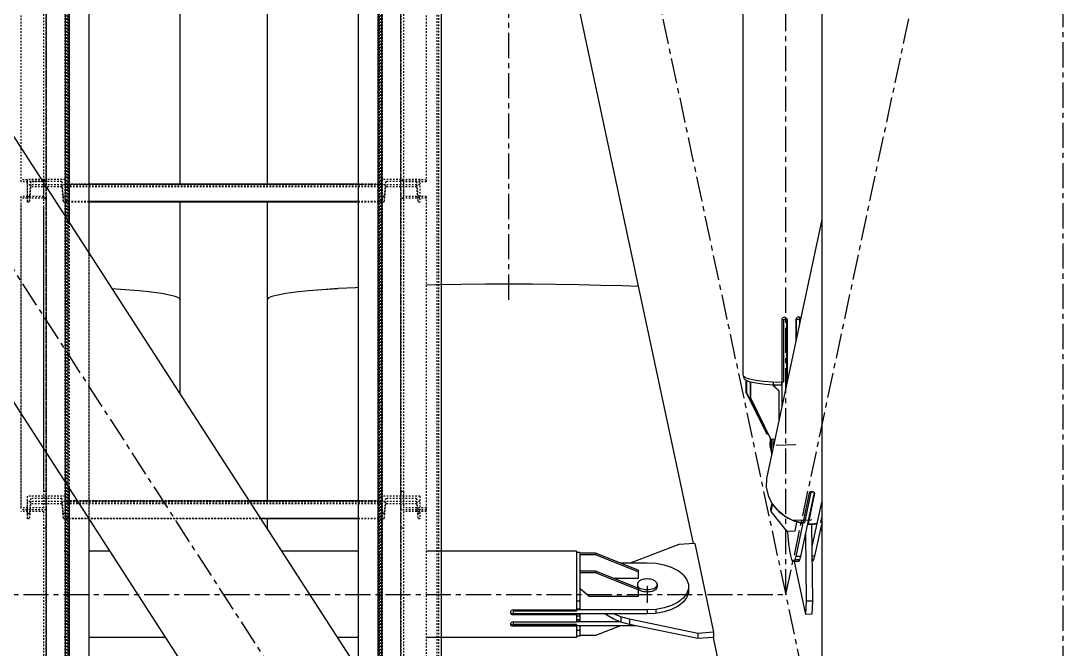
# Model space of a CAD drawing. Header units: millimetres. Extents: x 5143 to 30813, y 232 to 21408.
# Drawn here: x 12041 to 12370, y 4653 to 4851.3 of the extents above; entities that cross this region are included whole.
import ezdxf

# ---------------------------------------------------------------- set-up
doc = ezdxf.new("R2010")
doc.units = ezdxf.units.MM
doc.header["$LTSCALE"] = 0.25
for name, pattern in [('CENTER', [50.8, 31.75, -6.35, 6.35, -6.35]), ('XKITLINE00', [0]), ('XKITLINE02', [4, 2, -2]), ('XKITLINE03', [6, 3, -1, 1, -1])]:
    doc.linetypes.add(name, pattern=pattern)

msp = doc.modelspace()

# ---------------------------------------------------------------- linework, layer by layer
at = {"color": 8, "linetype": 'CENTER'}
for p, q in [((12195, 4763.35), (12195, 6431.43)), ((12370, 3985.69), (12370, 5629.8)), ((12282.5, 4670.27), (12282.5, 5490.27)), ((12370, 4260.27), (11840, 5080.27)), ((12370, 4260.27), (12195, 5080.27)), ((12282.5, 4670.27), (12370, 5080.27)), ((12279.52, 4717.4), (12285.47, 4717.53)), ((12284.53, 4693.69), (12290.48, 4693.82)), ((12238.7, 4672.75), (12238.7, 4667.8)), ((11927.5, 4670.27), (12282.5, 4670.27))]:
    msp.add_line(p, q, dxfattribs=at)
at = {"color": 1, "linetype": 'XKITLINE03'}
for p, q in [((12049, 4289.12), (12049, 5553.53)), ((12160.98, 4289.11), (12160.98, 5553.53)), ((12054.98, 5549.66), (12055.01, 4280.28)), ((12154.98, 4280.28), (12154.98, 5549.66)), ((12049, 4896.99), (12049, 4801.11)), ((12160.98, 4801.11), (12160.98, 4896.99)), ((12055, 4799.57), (12055, 4801.27)), ((12154.98, 4801.27), (12154.98, 4799.57)), ((12055, 4799.75), (12154.98, 4799.75)), ((12049, 4795.3), (12049, 4697.01)), ((12160.98, 4697.01), (12160.98, 4795.3)), ((12055, 4699.58), (12055, 4701.28)), ((12055, 4699.76), (12154.98, 4699.76)), ((12154.98, 4701.28), (12154.98, 4699.58)), ((12049, 4697.01), (12049, 4601.13)), ((12160.98, 4601.13), (12160.98, 4697.01))]:
    msp.add_line(p, q, dxfattribs=at)
at = {"color": 3, "linetype": 'XKITLINE02'}
for p, q in [((12054.92, 5550.18), (12054.92, 4280.33)), ((12055.45, 5550.14), (12055.45, 4279.7)), ((12153.68, 5550.19), (12153.68, 4278.85)), ((12154.53, 5550.14), (12154.53, 4279.7)), ((12155.06, 5550.18), (12155.06, 4280.34)), ((12172.3, 5550.18), (12172.3, 4297.68)), ((12172.83, 5550.14), (12172.83, 4298.1)), ((12054.98, 5549.66), (12055.01, 4280.28)), ((12054.99, 5549.97), (12055.02, 4280.58)), ((12055.83, 5549.68), (12055.86, 4280.3)), ((12055.84, 5549.94), (12055.87, 4280.56)), ((12062.48, 5549.67), (12062.51, 4280.29)), ((12062.48, 5549.66), (12062.51, 4280.28)), ((12062.49, 5549.95), (12062.52, 4280.57)), ((12147.48, 5549.96), (12147.48, 4280.57)), ((12147.48, 5549.67), (12147.48, 4280.28)), ((12154.13, 5549.94), (12154.13, 4280.56)), ((12154.13, 5549.68), (12154.13, 4280.3)), ((12154.98, 5549.96), (12154.98, 4280.58)), ((12154.98, 5549.66), (12154.98, 4280.28)), ((12041, 4896.99), (12041, 4800.52)), ((12048.2, 4896.4), (12048.2, 4795.22)), ((12049, 4896.99), (12049, 4795.22)), ((12160.98, 4896.99), (12160.98, 4795.22)), ((12161.78, 4896.4), (12161.78, 4795.22)), ((12168.98, 4896.99), (12168.98, 4800.52)), ((12049, 4801.11), (12041, 4801.11)), ((12048.2, 4800.52), (12041, 4800.52)), ((12043, 4801.27), (12043, 4799.57)), ((12043, 4801.27), (12043, 4795.77)), ((12055, 4801.27), (12043, 4801.27)), ((12044.07, 4800.57), (12043.68, 4795.77)), ((12044.07, 4800.57), (12044.07, 4798.87)), ((12053.94, 4800.57), (12044.07, 4800.57)), ((12049, 4801.04), (12048.2, 4801.04)), ((12048.2, 4801.04), (12048.2, 4697.59)), ((12049, 4801.04), (12049, 4791.19)), ((12053.94, 4800.57), (12053.94, 4798.87)), ((12053.94, 4800.57), (12054.32, 4795.77)), ((12055, 4801.27), (12055, 4799.57)), ((12055, 4801.27), (12055, 4795.77)), ((12154.98, 4801.27), (12154.98, 4794.07)), ((12166.98, 4801.27), (12154.98, 4801.27)), ((12156.05, 4800.57), (12155.66, 4795.77)), ((12165.92, 4800.57), (12156.05, 4800.57)), ((12156.05, 4800.57), (12156.05, 4798.87)), ((12168.98, 4801.11), (12160.98, 4801.11)), ((12160.98, 4801.04), (12160.98, 4701.28)), ((12161.78, 4801.04), (12160.98, 4801.04)), ((12161.78, 4801.04), (12161.78, 4697.59)), ((12168.98, 4800.52), (12161.78, 4800.52)), ((12165.92, 4800.57), (12166.3, 4795.77)), ((12165.92, 4800.57), (12165.92, 4798.87)), ((12166.98, 4801.27), (12166.98, 4794.07)), ((12043, 4799.57), (12043, 4794.07)), ((12055, 4799.57), (12043, 4799.57)), ((12044.07, 4798.87), (12043.68, 4794.07)), ((12053.94, 4798.87), (12044.07, 4798.87)), ((12049, 4797.03), (12049, 4795.22)), ((12053.94, 4798.87), (12054.32, 4794.07)), ((12055, 4799.75), (12055, 4794.07)), ((12062.5, 4799.75), (12055, 4799.75)), ((12055, 4799.57), (12055, 4794.07)), ((12154.98, 4799.57), (12055, 4799.57)), ((12154.98, 4799.04), (12055, 4799.04)), ((12154.98, 4798.89), (12055, 4798.89)), ((12154.98, 4799.75), (12147.48, 4799.75)), ((12154.98, 4799.75), (12154.98, 4794.07)), ((12166.98, 4799.57), (12154.98, 4799.57)), ((12156.05, 4798.87), (12155.66, 4794.07)), ((12165.92, 4798.87), (12156.05, 4798.87)), ((12165.92, 4798.87), (12166.3, 4794.07)), ((12048.2, 4795.87), (12041, 4795.87)), ((12041, 4795.87), (12041, 4697.01)), ((12049, 4795.3), (12041, 4795.3)), ((12043, 4795.77), (12043, 4794.07)), ((12043.68, 4795.77), (12043, 4795.77)), ((12043.68, 4794.07), (12043, 4794.07)), ((12043.68, 4795.77), (12043.68, 4794.07)), ((12049, 4795.22), (12048.2, 4795.22)), ((12054.32, 4795.77), (12054.32, 4794.07)), ((12055, 4795.77), (12054.32, 4795.77)), ((12055, 4794.07), (12054.32, 4794.07)), ((12055, 4795.77), (12055, 4794.07)), ((12062.5, 4794.25), (12055, 4794.25)), ((12062.5, 4794.24), (12055, 4794.24)), ((12062.5, 4794.08), (12055, 4794.08)), ((12062.5, 4794.07), (12055, 4794.07)), ((12154.98, 4794.25), (12147.48, 4794.25)), ((12154.98, 4794.24), (12147.48, 4794.24)), ((12154.98, 4794.08), (12147.48, 4794.08)), ((12154.98, 4794.07), (12147.48, 4794.07)), ((12155.66, 4795.77), (12154.98, 4795.77)), ((12155.66, 4794.07), (12154.98, 4794.07)), ((12155.66, 4795.77), (12155.66, 4794.07)), ((12168.98, 4795.3), (12160.98, 4795.3)), ((12161.78, 4795.22), (12160.98, 4795.22)), ((12168.98, 4795.87), (12161.78, 4795.87)), ((12166.98, 4795.77), (12166.3, 4795.77)), ((12166.3, 4795.77), (12166.3, 4794.07)), ((12166.98, 4794.07), (12166.3, 4794.07)), ((12168.98, 4795.87), (12168.98, 4697.01)), ((12041, 4793.15), (12041, 4697.59)), ((12048.2, 4792.43), (12048.2, 4702.75)), ((12049, 4791.19), (12049, 4697.01)), ((12056.3, 4787.51), (12056.3, 4703.65)), ((12062.5, 4777.92), (12062.51, 4694.05)), ((12049, 4702.75), (12048.2, 4702.75)), ((12160.98, 4702.75), (12160.98, 4697.01)), ((12161.78, 4702.75), (12160.98, 4702.75)), ((12161.78, 4702.75), (12161.78, 4697.59)), ((12043, 4701.28), (12043, 4699.58)), ((12043, 4701.28), (12043, 4695.78)), ((12055, 4701.28), (12043, 4701.28)), ((12043, 4699.58), (12043, 4694.08)), ((12055, 4699.58), (12043, 4699.58)), ((12044.07, 4700.58), (12043.68, 4695.78)), ((12044.07, 4698.88), (12043.68, 4694.08)), ((12044.07, 4700.58), (12044.07, 4698.88)), ((12053.94, 4700.58), (12044.07, 4700.58)), ((12053.94, 4698.88), (12044.07, 4698.88)), ((12053.94, 4700.58), (12053.94, 4698.88)), ((12053.94, 4700.58), (12054.32, 4695.78)), ((12053.94, 4698.88), (12054.32, 4694.08)), ((12055, 4701.28), (12055, 4699.58)), ((12055, 4701.28), (12055, 4695.78)), ((12055, 4699.76), (12055, 4694.08)), ((12113.02, 4699.76), (12055, 4699.76)), ((12055, 4699.58), (12055, 4694.08)), ((12154.98, 4699.58), (12055, 4699.58)), ((12154.98, 4699.05), (12055, 4699.05)), ((12154.98, 4698.9), (12055, 4698.9)), ((12154.98, 4699.76), (12147.48, 4699.76)), ((12154.98, 4701.28), (12154.98, 4694.08)), ((12166.98, 4701.28), (12154.98, 4701.28)), ((12154.98, 4699.76), (12154.98, 4694.08)), ((12166.98, 4699.58), (12154.98, 4699.58)), ((12156.05, 4700.58), (12155.66, 4695.78)), ((12156.05, 4698.88), (12155.66, 4694.08)), ((12165.92, 4700.58), (12156.05, 4700.58)), ((12156.05, 4700.58), (12156.05, 4698.88)), ((12165.92, 4698.88), (12156.05, 4698.88)), ((12165.92, 4700.58), (12166.3, 4695.78)), ((12165.92, 4700.58), (12165.92, 4698.88)), ((12165.92, 4698.88), (12166.3, 4694.08)), ((12166.98, 4701.28), (12166.98, 4694.08)), ((12048.2, 4697.59), (12041, 4697.59)), ((12049, 4697.01), (12041, 4697.01)), ((12049, 4697.01), (12041, 4697.01)), ((12048.2, 4696.43), (12041, 4696.43)), ((12043, 4695.78), (12043, 4694.08)), ((12043.68, 4695.78), (12043, 4695.78)), ((12043.68, 4695.78), (12043.68, 4694.08)), ((12048.2, 4696.43), (12048.2, 4691.13)), ((12048.2, 4696.43), (12048.2, 4595.25)), ((12049, 4697.01), (12049, 4691.13)), ((12049, 4697.01), (12049, 4595.25)), ((12054.32, 4695.78), (12054.32, 4694.08)), ((12055, 4695.78), (12054.32, 4695.78)), ((12055, 4695.78), (12055, 4694.08)), ((12155.66, 4695.78), (12154.98, 4695.78)), ((12155.66, 4695.78), (12155.66, 4694.08)), ((12168.98, 4697.01), (12160.98, 4697.01)), ((12160.98, 4697.01), (12160.98, 4595.25)), ((12168.98, 4697.01), (12160.98, 4697.01)), ((12168.98, 4697.59), (12161.78, 4697.59)), ((12161.78, 4696.42), (12161.78, 4595.25)), ((12168.98, 4696.42), (12161.78, 4696.42)), ((12166.98, 4695.78), (12166.3, 4695.78)), ((12166.3, 4695.78), (12166.3, 4694.08)), ((12168.98, 4697.59), (12168.98, 4697.01)), ((12168.98, 4697.01), (12168.98, 4600.55)), ((12043.68, 4694.08), (12043, 4694.08)), ((12055, 4694.08), (12054.32, 4694.08)), ((12116.57, 4694.26), (12055, 4694.26)), ((12116.58, 4694.25), (12055, 4694.25)), ((12116.68, 4694.09), (12055, 4694.09)), ((12116.69, 4694.08), (12055, 4694.08)), ((12154.98, 4694.26), (12147.48, 4694.26)), ((12154.98, 4694.25), (12147.48, 4694.25)), ((12154.98, 4694.09), (12147.48, 4694.09)), ((12154.98, 4694.08), (12147.48, 4694.08)), ((12155.66, 4694.08), (12154.98, 4694.08)), ((12166.98, 4694.08), (12166.3, 4694.08)), ((12049, 4691.13), (12048.2, 4691.13)), ((12161.78, 4691.13), (12160.98, 4691.13))]:
    msp.add_line(p, q, dxfattribs=at)
at = {"color": 7, "linetype": 'XKITLINE00'}
for p, q in [((12056.3, 5057.42), (12056.3, 4787.51)), ((12062.5, 5057.42), (12062.5, 4777.92)), ((12147.48, 5057.42), (12147.48, 4646.44)), ((12153.68, 5057.42), (12153.68, 4636.85)), ((12173.68, 5057.42), (12173.68, 4605.91)), ((12147.48, 4799.75), (12062.5, 4799.75)), ((12147.48, 4794.25), (12062.5, 4794.25)), ((12147.48, 4794.24), (12062.5, 4794.24)), ((12147.48, 4794.08), (12062.5, 4794.08)), ((12147.48, 4794.07), (12062.5, 4794.07)), ((12056.3, 4703.65), (12056.3, 4283.12)), ((12147.48, 4699.76), (12113.02, 4699.76)), ((12062.51, 4694.05), (12062.52, 4283.12)), ((12147.48, 4694.26), (12116.57, 4694.26)), ((12147.48, 4694.25), (12116.58, 4694.25)), ((12147.48, 4694.09), (12116.68, 4694.09)), ((12147.48, 4694.08), (12116.69, 4694.08))]:
    msp.add_line(p, q, dxfattribs=at)
at = {"color": 8, "linetype": 'XKITLINE00'}
for p, q in [((12268.91, 5047.97), (12268.91, 4739.66)), ((12293.8, 5034.81), (12293.8, 4464.85)), ((12190.89, 4978.11), (12253.17, 4686.31)), ((12091.2, 4894.06), (12091.2, 4799.75)), ((12118.8, 4894.06), (12118.8, 4799.75)), ((12008.14, 4862.09), (12239.82, 4503.64)), ((11970.17, 4836.91), (12201.85, 4478.46)), ((12091.2, 4794.07), (12091.2, 4763.35)), ((12118.8, 4794.07), (12118.8, 4763.35)), ((12293.8, 4788.57), (12276.35, 4706.82)), ((12147.48, 4767.12), (12146.65, 4767.08)), ((12155.27, 4767.46), (12154.98, 4767.45)), ((12155.27, 4767.46), (12154.98, 4767.45)), ((12172.88, 4767.97), (12168.98, 4767.88)), ((12172.88, 4767.97), (12168.98, 4767.88)), ((12180.13, 4768.09), (12172.88, 4767.97)), ((12180.13, 4768.09), (12172.88, 4767.97)), ((12187.53, 4768.16), (12180.13, 4768.09)), ((12187.53, 4768.15), (12180.13, 4768.09)), ((12195, 4768.18), (12187.53, 4768.16)), ((12195, 4768.18), (12187.53, 4768.15)), ((12202.46, 4768.16), (12195, 4768.18)), ((12202.46, 4768.15), (12195, 4768.18)), ((12209.86, 4768.09), (12202.46, 4768.16)), ((12209.86, 4768.09), (12202.46, 4768.15)), ((12217.12, 4767.97), (12209.86, 4768.09)), ((12217.12, 4767.97), (12209.86, 4768.09)), ((12224.16, 4767.81), (12217.12, 4767.97)), ((12224.16, 4767.81), (12217.12, 4767.97)), ((12230.92, 4767.61), (12224.16, 4767.81)), ((12230.92, 4767.61), (12224.16, 4767.81)), ((12235.86, 4767.42), (12230.92, 4767.61)), ((12235.86, 4767.42), (12230.92, 4767.61)), ((12073.9, 4766.41), (12069.75, 4766.7)), ((12073.9, 4766.41), (12069.75, 4766.7)), ((12078.35, 4766.03), (12073.9, 4766.41)), ((12078.35, 4766.03), (12073.9, 4766.41)), ((12082.2, 4765.63), (12078.35, 4766.03)), ((12082.2, 4765.63), (12078.35, 4766.03)), ((12085.39, 4765.2), (12082.2, 4765.63)), ((12085.39, 4765.2), (12082.2, 4765.63)), ((12087.91, 4764.75), (12085.39, 4765.2)), ((12087.91, 4764.75), (12085.39, 4765.2)), ((12089.73, 4764.29), (12087.91, 4764.75)), ((12089.73, 4764.29), (12087.91, 4764.75)), ((12090.83, 4763.83), (12089.73, 4764.29)), ((12090.83, 4763.83), (12089.73, 4764.29)), ((12090.83, 4763.83), (12091.2, 4763.35)), ((12090.83, 4763.83), (12091.2, 4763.35)), ((12119.16, 4763.83), (12118.8, 4763.35)), ((12119.16, 4763.83), (12118.8, 4763.35)), ((12120.26, 4764.29), (12119.16, 4763.83)), ((12120.26, 4764.29), (12119.16, 4763.83)), ((12122.08, 4764.75), (12120.26, 4764.29)), ((12122.08, 4764.75), (12120.26, 4764.29)), ((12124.6, 4765.2), (12122.08, 4764.75)), ((12124.6, 4765.2), (12122.08, 4764.75)), ((12127.79, 4765.63), (12124.6, 4765.2)), ((12127.79, 4765.63), (12124.6, 4765.2)), ((12131.64, 4766.03), (12127.79, 4765.63)), ((12131.64, 4766.03), (12127.79, 4765.63)), ((12136.09, 4766.41), (12131.64, 4766.03)), ((12136.09, 4766.41), (12131.64, 4766.03)), ((12141.11, 4766.77), (12136.09, 4766.41)), ((12141.11, 4766.76), (12136.09, 4766.41)), ((12146.65, 4767.08), (12141.11, 4766.77)), ((12091.2, 4763.35), (12091.2, 4733.53)), ((12118.8, 4763.35), (12118.8, 4699.76)), ((12281.32, 4757.38), (12281.22, 4757.15)), ((12281.51, 4757.57), (12281.32, 4757.38)), ((12281.75, 4757.69), (12281.51, 4757.57)), ((12282.01, 4757.73), (12281.75, 4757.69)), ((12282.27, 4757.69), (12282.01, 4757.73)), ((12282.12, 4757.71), (12282.71, 4756.96)), ((12282.2, 4757.7), (12282.2, 4757.61)), ((12282.51, 4757.57), (12282.27, 4757.69)), ((12282.28, 4757.69), (12282.28, 4757.52)), ((12282.7, 4757.39), (12282.51, 4757.57)), ((12282.65, 4757.44), (12282.75, 4757.26)), ((12282.7, 4757.39), (12282.82, 4757.16)), ((12282.75, 4757.26), (12282.79, 4757)), ((12282.75, 4757.26), (12282.82, 4757.16)), ((12285.8, 4757.46), (12285.68, 4757.22)), ((12285.98, 4757.65), (12285.8, 4757.46)), ((12286.21, 4757.78), (12285.98, 4757.65)), ((12286.47, 4757.83), (12286.21, 4757.78)), ((12286.73, 4757.8), (12286.47, 4757.83)), ((12286.58, 4757.82), (12287.09, 4757.16)), ((12286.96, 4757.69), (12286.73, 4757.8)), ((12287.12, 4757.53), (12286.96, 4757.69)), ((12287.09, 4757.57), (12287.15, 4757.44)), ((12287.14, 4757.51), (12287.16, 4757.47)), ((12281.22, 4757.15), (12281.15, 4756.89)), ((12281.15, 4756.89), (12281.15, 4737.18)), ((12281.18, 4756.99), (12281.19, 4756.97)), ((12281.68, 4756.94), (12281.19, 4756.97)), ((12281.19, 4756.97), (12281.19, 4737.25)), ((12282.71, 4756.96), (12281.68, 4756.94)), ((12281.68, 4756.94), (12281.68, 4737.22)), ((12282.71, 4756.96), (12282.71, 4736.65)), ((12282.79, 4757), (12282.79, 4737.28)), ((12282.79, 4757), (12282.87, 4756.9)), ((12282.82, 4757.16), (12282.87, 4756.9)), ((12282.87, 4756.9), (12282.87, 4737.35)), ((12285.68, 4757.22), (12285.64, 4756.96)), ((12285.64, 4756.96), (12285.64, 4750.36)), ((12285.66, 4757.06), (12285.69, 4757.02)), ((12286.73, 4757.05), (12285.69, 4757.02)), ((12285.69, 4757.02), (12285.69, 4750.59)), ((12287.08, 4757.09), (12286.73, 4757.05)), ((12286.73, 4757.05), (12286.73, 4755.46)), ((12282.71, 4740.97), (12282.79, 4740.88)), ((12268.91, 4739.66), (12268.96, 4739.15)), ((12269.7, 4738.66), (12268.96, 4739.15)), ((12269.25, 4738.96), (12269.25, 4738.4)), ((12269.25, 4738.4), (12269.6, 4737.95)), ((12270.5, 4737.52), (12269.6, 4737.95)), ((12271.07, 4738.2), (12269.7, 4738.66)), ((12269.88, 4737.82), (12269.88, 4734.19)), ((12270.01, 4737.76), (12270.01, 4734.02)), ((12271.31, 4737.3), (12270.5, 4737.52)), ((12273.02, 4737.8), (12271.07, 4738.2)), ((12275.45, 4737.49), (12273.02, 4737.8)), ((12271.18, 4737.33), (12271.18, 4732.53)), ((12271.31, 4737.3), (12271.31, 4737.29)), ((12271.31, 4737.29), (12271.31, 4732.36)), ((12271.33, 4737.29), (12271.31, 4737.29)), ((12271.9, 4737.13), (12271.33, 4737.29)), ((12273.74, 4736.8), (12271.9, 4737.13)), ((12275.96, 4736.53), (12273.74, 4736.8)), ((12278.23, 4737.28), (12275.45, 4737.49)), ((12278.44, 4736.35), (12275.96, 4736.53)), ((12281.15, 4737.18), (12278.23, 4737.28)), ((12280.24, 4734.53), (12278.36, 4736.36)), ((12280.11, 4734.69), (12278.4, 4736.35)), ((12278.44, 4737.27), (12278.44, 4736.35)), ((12281.1, 4736.26), (12278.44, 4736.35)), ((12278.93, 4736.19), (12278.78, 4736.34)), ((12278.82, 4736.34), (12278.93, 4736.19)), ((12278.93, 4736.19), (12278.93, 4735.83)), ((12280.11, 4734.69), (12280.24, 4734.53)), ((12280.24, 4734.53), (12280.24, 4725.04)), ((12281.1, 4737.18), (12281.1, 4736.26)), ((12281.68, 4737.22), (12281.19, 4737.25)), ((12281.19, 4737.25), (12281.23, 4737.21)), ((12281.68, 4737.22), (12281.23, 4737.21)), ((12281.23, 4737.21), (12281.23, 4729.68)), ((12282.71, 4737.37), (12282.82, 4737.23)), ((12282.79, 4737.28), (12282.84, 4737.22)), ((12269.88, 4734.19), (12276.33, 4721.02)), ((12269.88, 4734.19), (12270.01, 4734.02)), ((12270.01, 4734.02), (12276.46, 4720.85)), ((12271.18, 4732.53), (12277.63, 4719.36)), ((12271.18, 4732.53), (12271.31, 4732.36)), ((12271.31, 4732.36), (12277.76, 4719.19)), ((12276.33, 4721.02), (12276.46, 4720.85)), ((12276.89, 4720.86), (12276.46, 4720.85)), ((12277.55, 4719.52), (12277.4, 4717.24)), ((12277.63, 4719.36), (12277.76, 4719.19)), ((12279, 4719.22), (12277.76, 4719.19)), ((12277.82, 4719.19), (12277.85, 4716.84)), ((12278.33, 4718.42), (12278.32, 4717.9)), ((12278.32, 4717.9), (12278.33, 4717.36)), ((12278.35, 4718.91), (12278.33, 4718.42)), ((12278.37, 4719.21), (12278.35, 4718.91)), ((12277.4, 4717.24), (12277.94, 4714.7)), ((12277.85, 4716.84), (12277.95, 4714.34)), ((12278.33, 4717.36), (12278.35, 4716.82)), ((12278.35, 4716.82), (12278.38, 4716.32)), ((12276.35, 4706.82), (12276.25, 4704.15)), ((12276.25, 4704.15), (12276.84, 4701.49)), ((12276.84, 4701.49), (12278.07, 4698.98)), ((12291.39, 4702.45), (12287.07, 4682.23)), ((12289.83, 4702.32), (12287.79, 4692.72)), ((12290.37, 4702.49), (12288.32, 4692.9)), ((12291.43, 4702.42), (12289.44, 4693.11)), ((12291.53, 4702.17), (12289.49, 4692.58)), ((12289.92, 4702.42), (12289.83, 4702.32)), ((12290.05, 4702.53), (12289.92, 4702.42)), ((12290.25, 4702.61), (12290.05, 4702.53)), ((12290.37, 4702.49), (12290.18, 4702.58)), ((12290.5, 4702.65), (12290.25, 4702.61)), ((12291.28, 4702.51), (12290.37, 4702.49)), ((12290.77, 4702.65), (12290.5, 4702.65)), ((12291.03, 4702.61), (12290.77, 4702.65)), ((12291.25, 4702.53), (12291.03, 4702.61)), ((12291.42, 4702.42), (12291.25, 4702.53)), ((12291.37, 4702.36), (12291.38, 4702.22)), ((12291.42, 4702.42), (12291.52, 4702.3)), ((12291.52, 4702.3), (12291.53, 4702.17)), ((12278.01, 4699.11), (12277.64, 4697.36)), ((12278.22, 4698.81), (12277.72, 4696.48)), ((12278.07, 4698.98), (12279.89, 4696.75)), ((12278.5, 4698.46), (12278.77, 4698.01)), ((12293.8, 4699.82), (12292.26, 4692.64)), ((12277.64, 4697.36), (12277.72, 4696.48)), ((12277.72, 4696.48), (12282.78, 4690.15)), ((12278.77, 4698.01), (12279.74, 4696.93)), ((12282.21, 4694.9), (12279.89, 4696.75)), ((12279.96, 4696.7), (12280.5, 4696.1)), ((12282.62, 4694.52), (12280.5, 4696.1)), ((12284.91, 4693.53), (12282.21, 4694.9)), ((12293.8, 4695), (12293.37, 4693.01)), ((12118.8, 4694.08), (12118.8, 4690.83)), ((12285.04, 4693.34), (12282.62, 4694.52)), ((12287.79, 4692.72), (12284.91, 4693.53)), ((12285.07, 4693.48), (12285.04, 4693.34)), ((12287.65, 4692.6), (12285.04, 4693.34)), ((12285.88, 4693.1), (12285.26, 4690.21)), ((12287.87, 4692.89), (12285.59, 4682.2)), ((12287.68, 4692.75), (12287.65, 4692.6)), ((12287.86, 4693.05), (12287.87, 4692.89)), ((12288.32, 4692.9), (12287.87, 4693.11)), ((12288.32, 4692.9), (12287.87, 4692.89)), ((12289.34, 4692.56), (12289.28, 4692.56)), ((12289.32, 4692.77), (12289.36, 4692.38)), ((12289.46, 4692.86), (12289.36, 4692.38)), ((12290.06, 4692.35), (12289.36, 4692.38)), ((12289.43, 4693.25), (12289.46, 4692.86)), ((12289.44, 4693.11), (12289.49, 4692.58)), ((12290.89, 4692.47), (12289.49, 4692.58)), ((12290.1, 4692.53), (12290.06, 4692.35)), ((12290.75, 4692.34), (12290.06, 4692.35)), ((12290.61, 4692.34), (12290.91, 4668.15)), ((12292.26, 4692.64), (12290.7, 4685.35)), ((12291.45, 4692.38), (12290.75, 4692.34)), ((12292.26, 4692.64), (12290.89, 4692.47)), ((12291.48, 4692.55), (12291.45, 4692.38)), ((12292.14, 4692.44), (12291.45, 4692.38)), ((12293.8, 4692.91), (12291.54, 4682.33)), ((12292.18, 4692.63), (12292.14, 4692.44)), ((12293.8, 4693.25), (12293.37, 4693.01)), ((12293.8, 4693.02), (12293.37, 4693.01)), ((12293.79, 4692.87), (12293.8, 4692.76)), ((12285.26, 4690.21), (12282.78, 4690.15)), ((12283, 4690.16), (12283.09, 4688.64)), ((12283.09, 4688.64), (12283.31, 4686.24)), ((12288.66, 4689.67), (12288.93, 4668.11)), ((12293.69, 4690.39), (12293.26, 4690.38)), ((12293.8, 4690.48), (12293.69, 4690.39)), ((12248.73, 4686.01), (12233.31, 4680.15)), ((12253.7, 4686.34), (12248.73, 4686.01)), ((12253.7, 4686.34), (12259.68, 4658.31)), ((12283.31, 4686.24), (12283.58, 4684.16)), ((12055.01, 4683.89), (12054.72, 4683.89)), ((12069.07, 4683.89), (12062.51, 4683.89)), ((12147.48, 4683.89), (12123.28, 4683.89)), ((12155.27, 4683.89), (12154.98, 4683.89)), ((12216.4, 4683.89), (12168.98, 4683.89)), ((12216.4, 4683.89), (12216.4, 4665.33)), ((12217.4, 4683.47), (12216.4, 4683.47)), ((12217.4, 4683.47), (12217.4, 4683.28)), ((12217.4, 4683.28), (12217.4, 4683.26)), ((12222.4, 4683.28), (12217.4, 4683.28)), ((12217.4, 4683.26), (12217.4, 4677.1)), ((12222.4, 4682.72), (12217.4, 4682.72)), ((12222.4, 4683.28), (12222.4, 4682.72)), ((12235.9, 4677.92), (12222.4, 4683.28)), ((12235.9, 4677.36), (12222.4, 4682.72)), ((12283.58, 4684.16), (12283.9, 4682.5)), ((12283.9, 4682.5), (12284.24, 4681.33)), ((12285.59, 4682.2), (12285.29, 4681.14)), ((12287.07, 4682.23), (12285.59, 4682.2)), ((12287.07, 4682.23), (12286.77, 4681.17)), ((12291.54, 4682.33), (12290.74, 4682.31)), ((12291.54, 4682.33), (12291.23, 4681.27)), ((12238.7, 4680.15), (12230.28, 4680.15)), ((12241.42, 4679.99), (12238.7, 4680.15)), ((12244.02, 4679.51), (12241.42, 4679.99)), ((12246.4, 4678.74), (12244.02, 4679.51)), ((12248.43, 4677.7), (12246.4, 4678.74)), ((12284.24, 4681.33), (12284.6, 4680.7)), ((12284.95, 4680.63), (12284.6, 4680.7)), ((12285.29, 4681.14), (12284.95, 4680.63)), ((12286.44, 4680.67), (12284.95, 4680.63)), ((12285.14, 4680.64), (12288.66, 4663.97)), ((12286.77, 4681.17), (12285.29, 4681.14)), ((12286.77, 4681.17), (12286.44, 4680.67)), ((12291.23, 4681.27), (12290.75, 4681.26)), ((12290.9, 4680.77), (12290.76, 4680.76)), ((12291.23, 4681.27), (12290.9, 4680.77)), ((12217.55, 4677.64), (12217.4, 4677.77)), ((12222.4, 4677.64), (12217.4, 4677.64)), ((12217.4, 4677.1), (12217.4, 4677.07)), ((12222.4, 4677.07), (12217.4, 4677.07)), ((12217.4, 4677.07), (12217.4, 4677.05)), ((12217.4, 4677.05), (12217.4, 4670.89)), ((12222.4, 4677.64), (12222.4, 4677.07)), ((12235.9, 4672.27), (12222.4, 4677.64)), ((12235.9, 4671.71), (12222.4, 4677.07)), ((12235.9, 4675.29), (12228.29, 4675.29)), ((12235.9, 4677.92), (12235.9, 4675.29)), ((12237.63, 4675.06), (12237.15, 4674.93)), ((12238.16, 4675.13), (12237.63, 4675.06)), ((12238.7, 4675.16), (12238.16, 4675.13)), ((12239.23, 4675.13), (12238.7, 4675.16)), ((12239.76, 4675.06), (12239.23, 4675.13)), ((12240.25, 4674.93), (12239.76, 4675.06)), ((12250.04, 4676.45), (12248.43, 4677.7)), ((12250.04, 4676.45), (12251.15, 4675.04)), ((12251.15, 4675.04), (12251.72, 4673.52)), ((12220.4, 4669.64), (12217.4, 4672.12)), ((12235.64, 4673.71), (12235.6, 4673.41)), ((12235.6, 4673.41), (12235.64, 4673.11)), ((12235.6, 4673.41), (12235.6, 4672.75)), ((12235.6, 4672.75), (12235.64, 4672.45)), ((12235.78, 4674.01), (12235.64, 4673.71)), ((12235.64, 4673.11), (12235.78, 4672.81)), ((12235.64, 4672.45), (12235.69, 4672.36)), ((12236.01, 4674.29), (12235.78, 4674.01)), ((12235.78, 4672.81), (12236.01, 4672.54)), ((12235.9, 4672.27), (12235.9, 4669.64)), ((12235.9, 4672.01), (12236.01, 4671.87)), ((12236.32, 4674.54), (12236.01, 4674.29)), ((12236.32, 4672.29), (12236.01, 4672.54)), ((12236.32, 4671.62), (12236.01, 4671.87)), ((12236.7, 4674.75), (12236.32, 4674.54)), ((12236.7, 4672.07), (12236.32, 4672.29)), ((12237.15, 4674.93), (12236.7, 4674.75)), ((12237.15, 4671.89), (12236.7, 4672.07)), ((12237.63, 4671.77), (12237.15, 4671.89)), ((12238.16, 4671.69), (12237.63, 4671.77)), ((12239.76, 4671.77), (12239.23, 4671.69)), ((12240.25, 4671.89), (12239.76, 4671.77)), ((12240.69, 4674.75), (12240.25, 4674.93)), ((12240.69, 4672.07), (12240.25, 4671.89)), ((12241.07, 4674.54), (12240.69, 4674.75)), ((12241.07, 4672.29), (12240.69, 4672.07)), ((12241.38, 4674.29), (12241.07, 4674.54)), ((12241.38, 4672.54), (12241.07, 4672.29)), ((12241.38, 4671.87), (12241.07, 4671.62)), ((12241.38, 4674.29), (12241.61, 4674.01)), ((12241.61, 4672.81), (12241.38, 4672.54)), ((12241.61, 4672.15), (12241.38, 4671.87)), ((12241.61, 4674.01), (12241.75, 4673.71)), ((12241.75, 4673.11), (12241.61, 4672.81)), ((12241.75, 4672.45), (12241.61, 4672.15)), ((12241.75, 4673.71), (12241.8, 4673.41)), ((12241.8, 4673.41), (12241.75, 4673.11)), ((12241.8, 4672.75), (12241.75, 4672.45)), ((12241.8, 4673.41), (12241.8, 4672.75)), ((12251.72, 4671.98), (12251.15, 4670.46)), ((12251.72, 4673.52), (12251.72, 4670.74)), ((12217.4, 4670.89), (12217.4, 4665.56)), ((12235.9, 4669.64), (12220.4, 4669.64)), ((12236.7, 4671.41), (12236.32, 4671.62)), ((12237.15, 4671.23), (12236.7, 4671.41)), ((12237.63, 4671.1), (12237.15, 4671.23)), ((12238.16, 4671.03), (12237.63, 4671.1)), ((12238.7, 4671.66), (12238.16, 4671.69)), ((12238.7, 4671), (12238.16, 4671.03)), ((12239.23, 4671.69), (12238.7, 4671.66)), ((12238.7, 4671.66), (12238.7, 4671)), ((12239.23, 4671.03), (12238.7, 4671)), ((12239.76, 4671.1), (12239.23, 4671.03)), ((12240.25, 4671.23), (12239.76, 4671.1)), ((12240.69, 4671.41), (12240.25, 4671.23)), ((12241.07, 4671.62), (12240.69, 4671.41)), ((12250.04, 4669.05), (12248.43, 4667.8)), ((12251.15, 4670.46), (12250.04, 4669.05)), ((12251.15, 4669.23), (12250.04, 4667.81)), ((12251.72, 4670.74), (12251.15, 4669.23)), ((12195.9, 4665.18), (12195.71, 4665.01)), ((12196.13, 4665.26), (12195.9, 4665.18)), ((12196.4, 4665.33), (12196.13, 4665.26)), ((12196.4, 4665.33), (12196.4, 4664.11)), ((12216.4, 4665.33), (12196.4, 4665.33)), ((12217.4, 4668.18), (12216.4, 4668.18)), ((12217.4, 4665.56), (12216.4, 4665.56)), ((12238.7, 4665.35), (12216.4, 4665.35)), ((12216.4, 4665.33), (12216.4, 4664.98)), ((12241.42, 4665.51), (12238.7, 4665.35)), ((12238.7, 4665.35), (12238.7, 4664.11)), ((12244.02, 4665.99), (12241.42, 4665.51)), ((12241.42, 4665.51), (12241.42, 4664.28)), ((12246.4, 4666.76), (12244.02, 4665.99)), ((12246.4, 4665.53), (12244.02, 4664.75)), ((12248.43, 4667.8), (12246.4, 4666.76)), ((12248.43, 4666.56), (12246.4, 4665.53)), ((12250.04, 4667.81), (12248.43, 4666.56)), ((12288.93, 4668.11), (12288.66, 4663.97)), ((12290.91, 4668.15), (12288.93, 4668.11)), ((12290.91, 4668.15), (12290.64, 4664.01)), ((12195.59, 4664.8), (12195.55, 4664.56)), ((12195.55, 4664.56), (12195.59, 4664.33)), ((12195.58, 4664.73), (12195.59, 4664.67)), ((12195.71, 4665.01), (12195.59, 4664.8)), ((12195.59, 4664.67), (12195.71, 4664.46)), ((12195.59, 4664.33), (12195.71, 4664.12)), ((12195.9, 4664.29), (12195.71, 4664.46)), ((12195.9, 4663.95), (12195.71, 4664.12)), ((12196.13, 4664.19), (12195.9, 4664.29)), ((12196.13, 4663.85), (12195.9, 4663.95)), ((12196.13, 4664.19), (12196.13, 4663.85)), ((12196.4, 4664.15), (12196.13, 4664.19)), ((12196.4, 4663.81), (12196.13, 4663.85)), ((12216.4, 4664.98), (12196.4, 4664.98)), ((12238.7, 4664.11), (12196.4, 4664.11)), ((12196.4, 4664.11), (12196.4, 4663.81)), ((12216.4, 4663.81), (12196.4, 4663.81)), ((12216.4, 4664.11), (12216.4, 4663.99)), ((12216.4, 4664.11), (12216.4, 4663.81)), ((12217.4, 4663.99), (12216.4, 4663.99)), ((12216.4, 4663.81), (12216.4, 4661.5)), ((12217.4, 4663.38), (12216.4, 4663.38)), ((12217.4, 4662.22), (12216.4, 4662.22)), ((12217.4, 4664.11), (12217.4, 4662.79)), ((12217.4, 4662.79), (12217.4, 4661.68)), ((12225.91, 4663.74), (12225.48, 4664.11)), ((12227.97, 4662.52), (12225.91, 4663.74)), ((12230.38, 4661.53), (12227.97, 4662.52)), ((12230.38, 4663.18), (12228.1, 4664.11)), ((12230.38, 4663.18), (12230.38, 4661.53)), ((12233.08, 4662.46), (12230.38, 4663.18)), ((12233.08, 4662.46), (12233.08, 4660.81)), ((12254.72, 4657.97), (12233.08, 4662.46)), ((12241.42, 4664.28), (12238.7, 4664.11)), ((12244.02, 4664.75), (12241.42, 4664.28)), ((12290.64, 4664.01), (12288.66, 4663.97)), ((12195.59, 4661.05), (12195.55, 4660.85)), ((12195.55, 4660.85), (12195.59, 4660.65)), ((12195.71, 4661.23), (12195.59, 4661.05)), ((12195.59, 4660.99), (12195.71, 4660.81)), ((12195.59, 4660.65), (12195.71, 4660.47)), ((12195.9, 4661.38), (12195.71, 4661.23)), ((12195.86, 4660.69), (12195.71, 4660.81)), ((12195.9, 4660.33), (12195.71, 4660.47)), ((12195.9, 4660.67), (12195.86, 4660.69)), ((12196.13, 4661.47), (12195.9, 4661.38)), ((12196.13, 4660.6), (12195.9, 4660.67)), ((12196.13, 4660.25), (12195.9, 4660.33)), ((12196.4, 4661.5), (12196.13, 4661.47)), ((12196.4, 4660.57), (12196.13, 4660.6)), ((12196.4, 4660.21), (12196.13, 4660.25)), ((12196.4, 4661.5), (12196.4, 4660.55)), ((12216.4, 4661.5), (12196.4, 4661.5)), ((12216.4, 4660.77), (12196.4, 4660.77)), ((12216.4, 4660.55), (12196.4, 4660.55)), ((12196.4, 4660.55), (12196.4, 4660.21)), ((12216.4, 4660.21), (12196.4, 4660.21)), ((12217.4, 4661.68), (12216.4, 4661.68)), ((12230.12, 4661.64), (12216.4, 4661.64)), ((12216.4, 4660.77), (12216.4, 4660.4)), ((12235.04, 4660.4), (12216.4, 4660.4)), ((12216.4, 4660.4), (12216.4, 4656.66)), ((12217.4, 4658.84), (12216.4, 4658.84)), ((12217.4, 4660.4), (12217.4, 4657.71)), ((12230.28, 4660.4), (12222.4, 4657.27)), ((12233.08, 4660.81), (12230.38, 4661.53)), ((12254.72, 4656.32), (12233.08, 4660.81)), ((12055.01, 4656.66), (12054.72, 4656.66)), ((12086.67, 4656.66), (12062.51, 4656.66)), ((12147.48, 4656.66), (12140.88, 4656.66)), ((12155.27, 4656.66), (12154.98, 4656.66)), ((12216.4, 4656.66), (12168.98, 4656.66)), ((12217.4, 4657.07), (12216.4, 4657.07)), ((12217.4, 4657.71), (12217.4, 4657.12)), ((12222.4, 4657.27), (12217.4, 4657.27)), ((12217.4, 4657.12), (12217.4, 4657.07)), ((12259.68, 4658.31), (12254.72, 4657.97)), ((12254.72, 4657.97), (12254.72, 4656.32)), ((12259.68, 4656.66), (12254.72, 4656.32)), ((12259.5, 4656.64), (12293.8, 4495.94)), ((12259.68, 4658.31), (12259.68, 4656.66))]:
    msp.add_line(p, q, dxfattribs=at)
at = {"color": 1, "linetype": 'XKITLINE00'}
for centre in [(12049, 4801.11), (12055, 4801.27), (12154.98, 4801.27), (12160.98, 4801.11), (12055, 4799.75), (12055, 4799.57), (12154.98, 4799.75), (12154.98, 4799.57), (12049, 4795.3), (12160.98, 4795.3), (12055, 4701.28), (12154.98, 4701.28), (12055, 4699.76), (12055, 4699.58), (12154.98, 4699.76), (12154.98, 4699.58), (12049, 4697.01), (12049, 4697.01), (12160.98, 4697.01), (12160.98, 4697.01)]:
    msp.add_circle(centre, 0.05, dxfattribs=at)
at = {"color": 8, "linetype": 'XKITLINE00'}
for centre in [(12195, 4763.35), (12279.52, 4717.4), (12285.47, 4717.53), (12284.53, 4693.69), (12290.48, 4693.82), (12238.7, 4672.75), (12282.5, 4670.27), (12282.5, 4670.27), (12282.5, 4670.27), (12238.7, 4667.8)]:
    msp.add_circle(centre, 0.05, dxfattribs=at)

doc.saveas('drawing.dxf')
